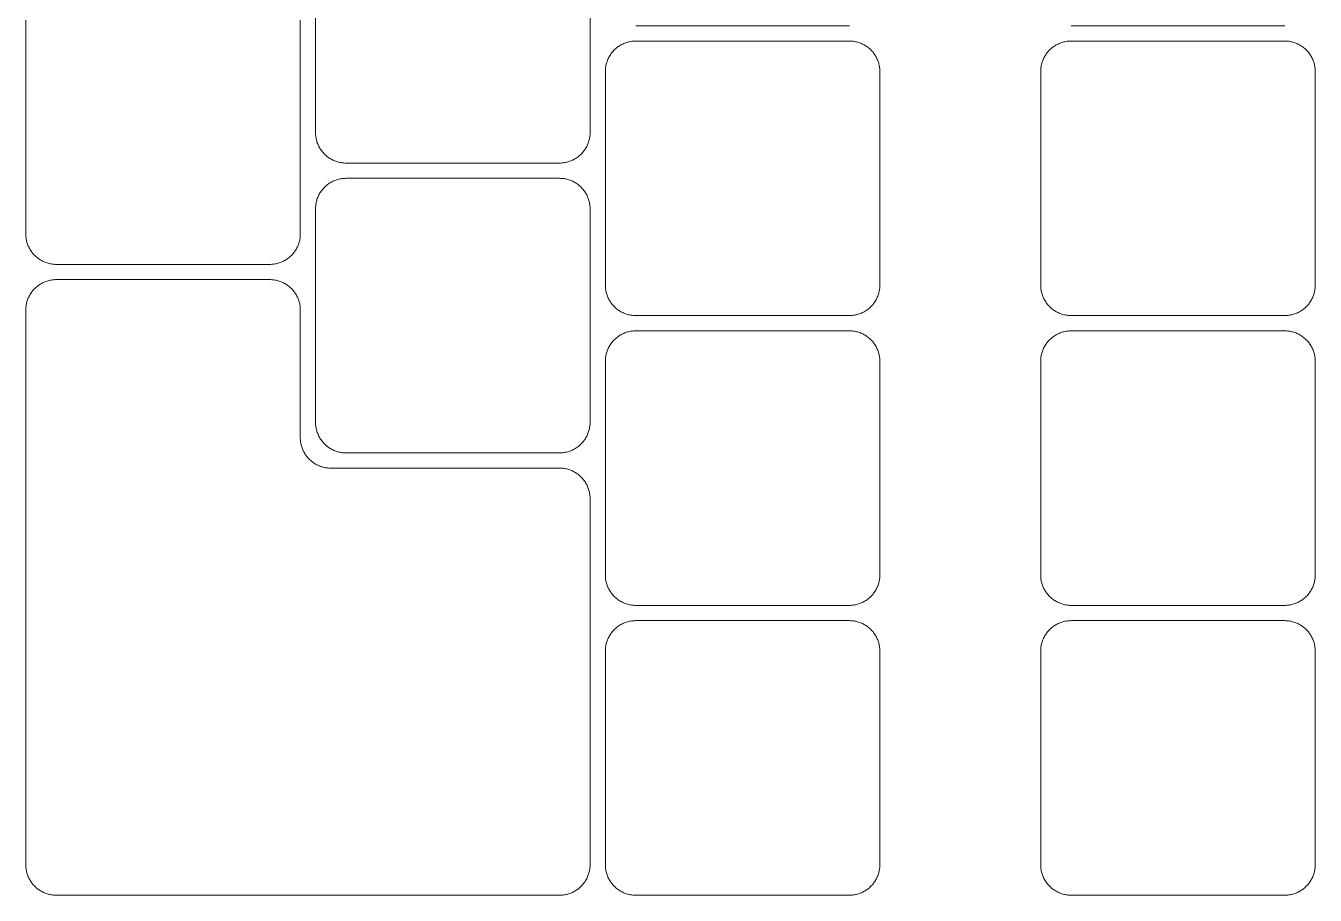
# Model space of a CAD drawing. Header units: metres. Extents: x 0 to 2861, y -1 to 1496.
# Drawn here: x 24.3344 to 24.419, y 5.8375 to 5.8945 of the extents above; entities that cross this region are included whole.
import ezdxf

# ---------------------------------------------------------------- set-up
doc = ezdxf.new("R2010")
doc.units = ezdxf.units.M
doc.layers.add('FURNITURE', color=251, linetype='Continuous')

msp = doc.modelspace()

# ---------------------------------------------------------------- linework, layer by layer
at = {"layer": 'FURNITURE', "lineweight": 13}
for points in [[(24.353425, 5.88746), (24.353425, 5.90146)], [(24.371425, 5.90146), (24.371425, 5.88746)], [(24.334425, 5.880819), (24.334425, 5.894819)], [(24.352425, 5.894819), (24.352425, 5.880819)], [(24.388425, 5.89446), (24.374425, 5.89446)], [(24.41697, 5.89446), (24.40297, 5.89446)], [(24.374425, 5.89346), (24.374357, 5.893459), (24.374289, 5.893456), (24.374221, 5.89345), (24.374153, 5.893442), (24.374085, 5.893431), (24.374018, 5.893418), (24.373952, 5.893403), (24.373885, 5.893386), (24.37382, 5.893367), (24.373755, 5.893345), (24.373691, 5.893321), (24.373628, 5.893295), (24.373566, 5.893266), (24.373505, 5.893236), (24.373445, 5.893204), (24.373386, 5.893169), (24.373328, 5.893133), (24.373272, 5.893094), (24.373217, 5.893054), (24.373163, 5.893012), (24.373111, 5.892968), (24.37306, 5.892922), (24.373011, 5.892874), (24.372963, 5.892825), (24.372918, 5.892775), (24.372874, 5.892722), (24.372831, 5.892669), (24.372791, 5.892614), (24.372753, 5.892557), (24.372716, 5.892499), (24.372682, 5.89244), (24.372649, 5.89238), (24.372619, 5.892319), (24.372591, 5.892257), (24.372565, 5.892194), (24.372541, 5.89213), (24.372519, 5.892065), (24.372499, 5.892), (24.372482, 5.891934), (24.372467, 5.891867), (24.372454, 5.8918), (24.372444, 5.891733), (24.372436, 5.891665), (24.37243, 5.891597), (24.372426, 5.891529), (24.372425, 5.89146)], [(24.374425, 5.89346), (24.388425, 5.89346)], [(24.390425, 5.89146), (24.390424, 5.891529), (24.39042, 5.891597), (24.390415, 5.891665), (24.390406, 5.891733), (24.390396, 5.8918), (24.390383, 5.891867), (24.390368, 5.891934), (24.390351, 5.892), (24.390331, 5.892065), (24.39031, 5.89213), (24.390286, 5.892194), (24.390259, 5.892257), (24.390231, 5.892319), (24.390201, 5.89238), (24.390168, 5.89244), (24.390134, 5.892499), (24.390097, 5.892557), (24.390059, 5.892614), (24.390019, 5.892669), (24.389976, 5.892722), (24.389932, 5.892775), (24.389887, 5.892825), (24.389839, 5.892874), (24.38979, 5.892922), (24.389739, 5.892968), (24.389687, 5.893012), (24.389634, 5.893054), (24.389578, 5.893094), (24.389522, 5.893133), (24.389464, 5.893169), (24.389405, 5.893204), (24.389345, 5.893236), (24.389284, 5.893266), (24.389222, 5.893295), (24.389159, 5.893321), (24.389095, 5.893345), (24.38903, 5.893367), (24.388965, 5.893386), (24.388899, 5.893403), (24.388832, 5.893418), (24.388765, 5.893431), (24.388697, 5.893442), (24.38863, 5.89345), (24.388562, 5.893456), (24.388493, 5.893459), (24.388425, 5.89346)], [(24.40297, 5.89346), (24.402902, 5.893459), (24.402834, 5.893456), (24.402766, 5.89345), (24.402698, 5.893442), (24.402631, 5.893431), (24.402563, 5.893418), (24.402497, 5.893403), (24.402431, 5.893386), (24.402365, 5.893367), (24.402301, 5.893345), (24.402237, 5.893321), (24.402174, 5.893295), (24.402111, 5.893266), (24.40205, 5.893236), (24.40199, 5.893204), (24.401931, 5.893169), (24.401874, 5.893133), (24.401817, 5.893094), (24.401762, 5.893054), (24.401708, 5.893012), (24.401656, 5.892968), (24.401605, 5.892922), (24.401556, 5.892874), (24.401509, 5.892825), (24.401463, 5.892775), (24.401419, 5.892722), (24.401377, 5.892669), (24.401336, 5.892614), (24.401298, 5.892557), (24.401262, 5.892499), (24.401227, 5.89244), (24.401195, 5.89238), (24.401164, 5.892319), (24.401136, 5.892257), (24.40111, 5.892194), (24.401086, 5.89213), (24.401064, 5.892065), (24.401045, 5.892), (24.401027, 5.891934), (24.401012, 5.891867), (24.400999, 5.8918), (24.400989, 5.891733), (24.400981, 5.891665), (24.400975, 5.891597), (24.400972, 5.891529), (24.40097, 5.89146)], [(24.40297, 5.89346), (24.41697, 5.89346)], [(24.41897, 5.89146), (24.418969, 5.891529), (24.418966, 5.891597), (24.41896, 5.891665), (24.418952, 5.891733), (24.418941, 5.8918), (24.418929, 5.891867), (24.418914, 5.891934), (24.418896, 5.892), (24.418877, 5.892065), (24.418855, 5.89213), (24.418831, 5.892194), (24.418805, 5.892257), (24.418777, 5.892319), (24.418746, 5.89238), (24.418714, 5.89244), (24.418679, 5.892499), (24.418643, 5.892557), (24.418604, 5.892614), (24.418564, 5.892669), (24.418522, 5.892722), (24.418478, 5.892775), (24.418432, 5.892825), (24.418385, 5.892874), (24.418336, 5.892922), (24.418285, 5.892968), (24.418233, 5.893012), (24.418179, 5.893054), (24.418124, 5.893094), (24.418067, 5.893133), (24.41801, 5.893169), (24.417951, 5.893204), (24.417891, 5.893236), (24.417829, 5.893266), (24.417767, 5.893295), (24.417704, 5.893321), (24.41764, 5.893345), (24.417575, 5.893367), (24.41751, 5.893386), (24.417444, 5.893403), (24.417377, 5.893418), (24.41731, 5.893431), (24.417243, 5.893442), (24.417175, 5.89345), (24.417107, 5.893456), (24.417039, 5.893459), (24.41697, 5.89346)], [(24.372425, 5.87746), (24.372425, 5.89146)], [(24.390425, 5.89146), (24.390425, 5.87746)], [(24.40097, 5.87746), (24.40097, 5.89146)], [(24.41897, 5.89146), (24.41897, 5.87746)], [(24.353425, 5.88746), (24.353426, 5.887392), (24.35343, 5.887324), (24.353436, 5.887256), (24.353444, 5.887188), (24.353454, 5.88712), (24.353467, 5.887053), (24.353482, 5.886987), (24.353499, 5.886921), (24.353519, 5.886855), (24.353541, 5.88679), (24.353565, 5.886727), (24.353591, 5.886663), (24.353619, 5.886601), (24.353649, 5.88654), (24.353682, 5.88648), (24.353716, 5.886421), (24.353753, 5.886363), (24.353791, 5.886307), (24.353831, 5.886252), (24.353874, 5.886198), (24.353918, 5.886146), (24.353963, 5.886095), (24.354011, 5.886046), (24.35406, 5.885999), (24.354111, 5.885953), (24.354163, 5.885909), (24.354217, 5.885867), (24.354272, 5.885826), (24.354328, 5.885788), (24.354386, 5.885751), (24.354445, 5.885717), (24.354505, 5.885684), (24.354566, 5.885654), (24.354628, 5.885626), (24.354691, 5.8856), (24.354755, 5.885576), (24.35482, 5.885554), (24.354885, 5.885534), (24.354952, 5.885517), (24.355018, 5.885502), (24.355085, 5.885489), (24.355153, 5.885479), (24.355221, 5.885471), (24.355289, 5.885465), (24.355357, 5.885461), (24.355425, 5.88546)], [(24.369425, 5.88546), (24.369493, 5.885461), (24.369562, 5.885465), (24.36963, 5.885471), (24.369697, 5.885479), (24.369765, 5.885489), (24.369832, 5.885502), (24.369899, 5.885517), (24.369965, 5.885534), (24.37003, 5.885554), (24.370095, 5.885576), (24.370159, 5.8856), (24.370222, 5.885626), (24.370284, 5.885654), (24.370345, 5.885684), (24.370405, 5.885717), (24.370464, 5.885751), (24.370522, 5.885788), (24.370578, 5.885826), (24.370634, 5.885867), (24.370687, 5.885909), (24.370739, 5.885953), (24.37079, 5.885999), (24.370839, 5.886046), (24.370887, 5.886095), (24.370932, 5.886146), (24.370976, 5.886198), (24.371019, 5.886252), (24.371059, 5.886307), (24.371097, 5.886363), (24.371134, 5.886421), (24.371168, 5.88648), (24.371201, 5.88654), (24.371231, 5.886601), (24.371259, 5.886663), (24.371286, 5.886727), (24.37131, 5.88679), (24.371331, 5.886855), (24.371351, 5.886921), (24.371368, 5.886987), (24.371383, 5.887053), (24.371396, 5.88712), (24.371406, 5.887188), (24.371415, 5.887256), (24.37142, 5.887324), (24.371424, 5.887392), (24.371425, 5.88746)], [(24.369425, 5.88546), (24.355425, 5.88546)], [(24.355425, 5.88446), (24.355357, 5.884459), (24.355289, 5.884456), (24.355221, 5.88445), (24.355153, 5.884442), (24.355085, 5.884431), (24.355018, 5.884418), (24.354952, 5.884403), (24.354885, 5.884386), (24.35482, 5.884367), (24.354755, 5.884345), (24.354691, 5.884321), (24.354628, 5.884295), (24.354566, 5.884266), (24.354505, 5.884236), (24.354445, 5.884204), (24.354386, 5.884169), (24.354328, 5.884133), (24.354272, 5.884094), (24.354217, 5.884054), (24.354163, 5.884012), (24.354111, 5.883968), (24.35406, 5.883922), (24.354011, 5.883874), (24.353963, 5.883825), (24.353918, 5.883775), (24.353874, 5.883722), (24.353831, 5.883669), (24.353791, 5.883614), (24.353753, 5.883557), (24.353716, 5.883499), (24.353682, 5.88344), (24.353649, 5.88338), (24.353619, 5.883319), (24.353591, 5.883257), (24.353565, 5.883194), (24.353541, 5.88313), (24.353519, 5.883065), (24.353499, 5.883), (24.353482, 5.882934), (24.353467, 5.882867), (24.353454, 5.8828), (24.353444, 5.882733), (24.353436, 5.882665), (24.35343, 5.882597), (24.353426, 5.882529), (24.353425, 5.88246)], [(24.355425, 5.88446), (24.369425, 5.88446)], [(24.371425, 5.88246), (24.371424, 5.882529), (24.37142, 5.882597), (24.371415, 5.882665), (24.371406, 5.882733), (24.371396, 5.8828), (24.371383, 5.882867), (24.371368, 5.882934), (24.371351, 5.883), (24.371331, 5.883065), (24.37131, 5.88313), (24.371286, 5.883194), (24.371259, 5.883257), (24.371231, 5.883319), (24.371201, 5.88338), (24.371168, 5.88344), (24.371134, 5.883499), (24.371097, 5.883557), (24.371059, 5.883614), (24.371019, 5.883669), (24.370976, 5.883722), (24.370932, 5.883775), (24.370887, 5.883825), (24.370839, 5.883874), (24.37079, 5.883922), (24.370739, 5.883968), (24.370687, 5.884012), (24.370634, 5.884054), (24.370578, 5.884094), (24.370522, 5.884133), (24.370464, 5.884169), (24.370405, 5.884204), (24.370345, 5.884236), (24.370284, 5.884266), (24.370222, 5.884295), (24.370159, 5.884321), (24.370095, 5.884345), (24.37003, 5.884367), (24.369965, 5.884386), (24.369899, 5.884403), (24.369832, 5.884418), (24.369765, 5.884431), (24.369697, 5.884442), (24.36963, 5.88445), (24.369562, 5.884456), (24.369493, 5.884459), (24.369425, 5.88446)], [(24.353425, 5.86846), (24.353425, 5.88246)], [(24.371425, 5.88246), (24.371425, 5.86846)], [(24.334425, 5.880819), (24.334426, 5.88075), (24.33443, 5.880682), (24.334436, 5.880614), (24.334444, 5.880546), (24.334454, 5.880479), (24.334467, 5.880412), (24.334482, 5.880345), (24.334499, 5.880279), (24.334519, 5.880214), (24.334541, 5.880149), (24.334565, 5.880085), (24.334591, 5.880022), (24.334619, 5.87996), (24.334649, 5.879899), (24.334682, 5.879838), (24.334716, 5.879779), (24.334753, 5.879722), (24.334791, 5.879665), (24.334831, 5.87961), (24.334874, 5.879556), (24.334918, 5.879504), (24.334963, 5.879454), (24.335011, 5.879404), (24.33506, 5.879357), (24.335111, 5.879311), (24.335163, 5.879267), (24.335217, 5.879225), (24.335272, 5.879185), (24.335328, 5.879146), (24.335386, 5.87911), (24.335445, 5.879075), (24.335505, 5.879043), (24.335566, 5.879012), (24.335628, 5.878984), (24.335691, 5.878958), (24.335755, 5.878934), (24.33582, 5.878912), (24.335885, 5.878893), (24.335952, 5.878876), (24.336018, 5.87886), (24.336085, 5.878848), (24.336153, 5.878837), (24.336221, 5.878829), (24.336289, 5.878823), (24.336357, 5.87882), (24.336425, 5.878819)], [(24.350425, 5.878819), (24.350493, 5.87882), (24.350562, 5.878823), (24.35063, 5.878829), (24.350697, 5.878837), (24.350765, 5.878848), (24.350832, 5.87886), (24.350899, 5.878876), (24.350965, 5.878893), (24.35103, 5.878912), (24.351095, 5.878934), (24.351159, 5.878958), (24.351222, 5.878984), (24.351284, 5.879012), (24.351345, 5.879043), (24.351405, 5.879075), (24.351464, 5.87911), (24.351522, 5.879146), (24.351578, 5.879185), (24.351634, 5.879225), (24.351687, 5.879267), (24.351739, 5.879311), (24.35179, 5.879357), (24.351839, 5.879404), (24.351887, 5.879454), (24.351932, 5.879504), (24.351976, 5.879556), (24.352019, 5.87961), (24.352059, 5.879665), (24.352097, 5.879722), (24.352134, 5.879779), (24.352168, 5.879838), (24.352201, 5.879899), (24.352231, 5.87996), (24.352259, 5.880022), (24.352286, 5.880085), (24.35231, 5.880149), (24.352331, 5.880214), (24.352351, 5.880279), (24.352368, 5.880345), (24.352383, 5.880412), (24.352396, 5.880479), (24.352406, 5.880546), (24.352415, 5.880614), (24.35242, 5.880682), (24.352424, 5.88075), (24.352425, 5.880819)], [(24.350425, 5.878819), (24.336425, 5.878819)], [(24.336425, 5.877819), (24.336357, 5.877817), (24.336289, 5.877814), (24.336221, 5.877808), (24.336153, 5.8778), (24.336085, 5.87779), (24.336018, 5.877777), (24.335952, 5.877762), (24.335885, 5.877744), (24.33582, 5.877725), (24.335755, 5.877703), (24.335691, 5.877679), (24.335628, 5.877653), (24.335566, 5.877625), (24.335505, 5.877594), (24.335445, 5.877562), (24.335386, 5.877527), (24.335328, 5.877491), (24.335272, 5.877453), (24.335217, 5.877412), (24.335163, 5.87737), (24.335111, 5.877326), (24.33506, 5.87728), (24.335011, 5.877233), (24.334963, 5.877184), (24.334918, 5.877133), (24.334874, 5.877081), (24.334831, 5.877027), (24.334791, 5.876972), (24.334753, 5.876916), (24.334716, 5.876858), (24.334682, 5.876799), (24.334649, 5.876739), (24.334619, 5.876678), (24.334591, 5.876615), (24.334565, 5.876552), (24.334541, 5.876488), (24.334519, 5.876424), (24.334499, 5.876358), (24.334482, 5.876292), (24.334467, 5.876226), (24.334454, 5.876158), (24.334444, 5.876091), (24.334436, 5.876023), (24.33443, 5.875955), (24.334426, 5.875887), (24.334425, 5.875819)], [(24.336425, 5.877819), (24.350425, 5.877819)], [(24.352425, 5.875819), (24.352424, 5.875887), (24.35242, 5.875955), (24.352415, 5.876023), (24.352406, 5.876091), (24.352396, 5.876158), (24.352383, 5.876226), (24.352368, 5.876292), (24.352351, 5.876358), (24.352331, 5.876424), (24.35231, 5.876488), (24.352286, 5.876552), (24.352259, 5.876615), (24.352231, 5.876678), (24.352201, 5.876739), (24.352168, 5.876799), (24.352134, 5.876858), (24.352097, 5.876916), (24.352059, 5.876972), (24.352019, 5.877027), (24.351976, 5.877081), (24.351932, 5.877133), (24.351887, 5.877184), (24.351839, 5.877233), (24.35179, 5.87728), (24.351739, 5.877326), (24.351687, 5.87737), (24.351634, 5.877412), (24.351578, 5.877453), (24.351522, 5.877491), (24.351464, 5.877527), (24.351405, 5.877562), (24.351345, 5.877594), (24.351284, 5.877625), (24.351222, 5.877653), (24.351159, 5.877679), (24.351095, 5.877703), (24.35103, 5.877725), (24.350965, 5.877744), (24.350899, 5.877762), (24.350832, 5.877777), (24.350765, 5.87779), (24.350697, 5.8778), (24.35063, 5.877808), (24.350562, 5.877814), (24.350493, 5.877817), (24.350425, 5.877819)], [(24.372425, 5.87746), (24.372426, 5.877392), (24.37243, 5.877324), (24.372436, 5.877256), (24.372444, 5.877188), (24.372454, 5.87712), (24.372467, 5.877053), (24.372482, 5.876987), (24.372499, 5.876921), (24.372519, 5.876855), (24.372541, 5.87679), (24.372565, 5.876727), (24.372591, 5.876663), (24.372619, 5.876601), (24.372649, 5.87654), (24.372682, 5.87648), (24.372716, 5.876421), (24.372753, 5.876363), (24.372791, 5.876307), (24.372831, 5.876252), (24.372874, 5.876198), (24.372918, 5.876146), (24.372963, 5.876095), (24.373011, 5.876046), (24.37306, 5.875999), (24.373111, 5.875953), (24.373163, 5.875909), (24.373217, 5.875867), (24.373272, 5.875826), (24.373328, 5.875788), (24.373386, 5.875751), (24.373445, 5.875717), (24.373505, 5.875684), (24.373566, 5.875654), (24.373628, 5.875626), (24.373691, 5.8756), (24.373755, 5.875576), (24.37382, 5.875554), (24.373885, 5.875534), (24.373952, 5.875517), (24.374018, 5.875502), (24.374085, 5.875489), (24.374153, 5.875479), (24.374221, 5.875471), (24.374289, 5.875465), (24.374357, 5.875461), (24.374425, 5.87546)], [(24.388425, 5.87546), (24.388493, 5.875461), (24.388562, 5.875465), (24.38863, 5.875471), (24.388697, 5.875479), (24.388765, 5.875489), (24.388832, 5.875502), (24.388899, 5.875517), (24.388965, 5.875534), (24.38903, 5.875554), (24.389095, 5.875576), (24.389159, 5.8756), (24.389222, 5.875626), (24.389284, 5.875654), (24.389345, 5.875684), (24.389405, 5.875717), (24.389464, 5.875751), (24.389522, 5.875788), (24.389578, 5.875826), (24.389634, 5.875867), (24.389687, 5.875909), (24.389739, 5.875953), (24.38979, 5.875999), (24.389839, 5.876046), (24.389887, 5.876095), (24.389932, 5.876146), (24.389976, 5.876198), (24.390019, 5.876252), (24.390059, 5.876307), (24.390097, 5.876363), (24.390134, 5.876421), (24.390168, 5.87648), (24.390201, 5.87654), (24.390231, 5.876601), (24.390259, 5.876663), (24.390286, 5.876727), (24.39031, 5.87679), (24.390331, 5.876855), (24.390351, 5.876921), (24.390368, 5.876987), (24.390383, 5.877053), (24.390396, 5.87712), (24.390406, 5.877188), (24.390415, 5.877256), (24.39042, 5.877324), (24.390424, 5.877392), (24.390425, 5.87746)], [(24.40097, 5.87746), (24.400972, 5.877392), (24.400975, 5.877324), (24.400981, 5.877256), (24.400989, 5.877188), (24.400999, 5.87712), (24.401012, 5.877053), (24.401027, 5.876987), (24.401045, 5.876921), (24.401064, 5.876855), (24.401086, 5.87679), (24.40111, 5.876727), (24.401136, 5.876663), (24.401164, 5.876601), (24.401195, 5.87654), (24.401227, 5.87648), (24.401262, 5.876421), (24.401298, 5.876363), (24.401336, 5.876307), (24.401377, 5.876252), (24.401419, 5.876198), (24.401463, 5.876146), (24.401509, 5.876095), (24.401556, 5.876046), (24.401605, 5.875999), (24.401656, 5.875953), (24.401708, 5.875909), (24.401762, 5.875867), (24.401817, 5.875826), (24.401874, 5.875788), (24.401931, 5.875751), (24.40199, 5.875717), (24.40205, 5.875684), (24.402111, 5.875654), (24.402174, 5.875626), (24.402237, 5.8756), (24.402301, 5.875576), (24.402365, 5.875554), (24.402431, 5.875534), (24.402497, 5.875517), (24.402563, 5.875502), (24.402631, 5.875489), (24.402698, 5.875479), (24.402766, 5.875471), (24.402834, 5.875465), (24.402902, 5.875461), (24.40297, 5.87546)], [(24.41697, 5.87546), (24.417039, 5.875461), (24.417107, 5.875465), (24.417175, 5.875471), (24.417243, 5.875479), (24.41731, 5.875489), (24.417377, 5.875502), (24.417444, 5.875517), (24.41751, 5.875534), (24.417575, 5.875554), (24.41764, 5.875576), (24.417704, 5.8756), (24.417767, 5.875626), (24.417829, 5.875654), (24.417891, 5.875684), (24.417951, 5.875717), (24.41801, 5.875751), (24.418067, 5.875788), (24.418124, 5.875826), (24.418179, 5.875867), (24.418233, 5.875909), (24.418285, 5.875953), (24.418336, 5.875999), (24.418385, 5.876046), (24.418432, 5.876095), (24.418478, 5.876146), (24.418522, 5.876198), (24.418564, 5.876252), (24.418604, 5.876307), (24.418643, 5.876363), (24.418679, 5.876421), (24.418714, 5.87648), (24.418746, 5.87654), (24.418777, 5.876601), (24.418805, 5.876663), (24.418831, 5.876727), (24.418855, 5.87679), (24.418877, 5.876855), (24.418896, 5.876921), (24.418914, 5.876987), (24.418929, 5.877053), (24.418941, 5.87712), (24.418952, 5.877188), (24.41896, 5.877256), (24.418966, 5.877324), (24.418969, 5.877392), (24.41897, 5.87746)], [(24.334425, 5.83946), (24.334425, 5.875819)], [(24.352425, 5.875819), (24.352425, 5.86746)], [(24.388425, 5.87546), (24.374425, 5.87546)], [(24.41697, 5.87546), (24.40297, 5.87546)], [(24.374425, 5.87446), (24.374357, 5.874459), (24.374289, 5.874456), (24.374221, 5.87445), (24.374153, 5.874442), (24.374085, 5.874431), (24.374018, 5.874418), (24.373952, 5.874403), (24.373885, 5.874386), (24.37382, 5.874367), (24.373755, 5.874345), (24.373691, 5.874321), (24.373628, 5.874295), (24.373566, 5.874266), (24.373505, 5.874236), (24.373445, 5.874204), (24.373386, 5.874169), (24.373328, 5.874133), (24.373272, 5.874094), (24.373217, 5.874054), (24.373163, 5.874012), (24.373111, 5.873968), (24.37306, 5.873922), (24.373011, 5.873874), (24.372963, 5.873825), (24.372918, 5.873775), (24.372874, 5.873722), (24.372831, 5.873669), (24.372791, 5.873614), (24.372753, 5.873557), (24.372716, 5.873499), (24.372682, 5.87344), (24.372649, 5.87338), (24.372619, 5.873319), (24.372591, 5.873257), (24.372565, 5.873194), (24.372541, 5.87313), (24.372519, 5.873065), (24.372499, 5.873), (24.372482, 5.872934), (24.372467, 5.872867), (24.372454, 5.8728), (24.372444, 5.872733), (24.372436, 5.872665), (24.37243, 5.872597), (24.372426, 5.872529), (24.372425, 5.87246)], [(24.374425, 5.87446), (24.388425, 5.87446)], [(24.390425, 5.87246), (24.390424, 5.872529), (24.39042, 5.872597), (24.390415, 5.872665), (24.390406, 5.872733), (24.390396, 5.8728), (24.390383, 5.872867), (24.390368, 5.872934), (24.390351, 5.873), (24.390331, 5.873065), (24.39031, 5.87313), (24.390286, 5.873194), (24.390259, 5.873257), (24.390231, 5.873319), (24.390201, 5.87338), (24.390168, 5.87344), (24.390134, 5.873499), (24.390097, 5.873557), (24.390059, 5.873614), (24.390019, 5.873669), (24.389976, 5.873722), (24.389932, 5.873775), (24.389887, 5.873825), (24.389839, 5.873874), (24.38979, 5.873922), (24.389739, 5.873968), (24.389687, 5.874012), (24.389634, 5.874054), (24.389578, 5.874094), (24.389522, 5.874133), (24.389464, 5.874169), (24.389405, 5.874204), (24.389345, 5.874236), (24.389284, 5.874266), (24.389222, 5.874295), (24.389159, 5.874321), (24.389095, 5.874345), (24.38903, 5.874367), (24.388965, 5.874386), (24.388899, 5.874403), (24.388832, 5.874418), (24.388765, 5.874431), (24.388697, 5.874442), (24.38863, 5.87445), (24.388562, 5.874456), (24.388493, 5.874459), (24.388425, 5.87446)], [(24.40297, 5.87446), (24.402902, 5.874459), (24.402834, 5.874456), (24.402766, 5.87445), (24.402698, 5.874442), (24.402631, 5.874431), (24.402563, 5.874418), (24.402497, 5.874403), (24.402431, 5.874386), (24.402365, 5.874367), (24.402301, 5.874345), (24.402237, 5.874321), (24.402174, 5.874295), (24.402111, 5.874266), (24.40205, 5.874236), (24.40199, 5.874204), (24.401931, 5.874169), (24.401874, 5.874133), (24.401817, 5.874094), (24.401762, 5.874054), (24.401708, 5.874012), (24.401656, 5.873968), (24.401605, 5.873922), (24.401556, 5.873874), (24.401509, 5.873825), (24.401463, 5.873775), (24.401419, 5.873722), (24.401377, 5.873669), (24.401336, 5.873614), (24.401298, 5.873557), (24.401262, 5.873499), (24.401227, 5.87344), (24.401195, 5.87338), (24.401164, 5.873319), (24.401136, 5.873257), (24.40111, 5.873194), (24.401086, 5.87313), (24.401064, 5.873065), (24.401045, 5.873), (24.401027, 5.872934), (24.401012, 5.872867), (24.400999, 5.8728), (24.400989, 5.872733), (24.400981, 5.872665), (24.400975, 5.872597), (24.400972, 5.872529), (24.40097, 5.87246)], [(24.40297, 5.87446), (24.41697, 5.87446)], [(24.41897, 5.87246), (24.418969, 5.872529), (24.418966, 5.872597), (24.41896, 5.872665), (24.418952, 5.872733), (24.418941, 5.8728), (24.418929, 5.872867), (24.418914, 5.872934), (24.418896, 5.873), (24.418877, 5.873065), (24.418855, 5.87313), (24.418831, 5.873194), (24.418805, 5.873257), (24.418777, 5.873319), (24.418746, 5.87338), (24.418714, 5.87344), (24.418679, 5.873499), (24.418643, 5.873557), (24.418604, 5.873614), (24.418564, 5.873669), (24.418522, 5.873722), (24.418478, 5.873775), (24.418432, 5.873825), (24.418385, 5.873874), (24.418336, 5.873922), (24.418285, 5.873968), (24.418233, 5.874012), (24.418179, 5.874054), (24.418124, 5.874094), (24.418067, 5.874133), (24.41801, 5.874169), (24.417951, 5.874204), (24.417891, 5.874236), (24.417829, 5.874266), (24.417767, 5.874295), (24.417704, 5.874321), (24.41764, 5.874345), (24.417575, 5.874367), (24.41751, 5.874386), (24.417444, 5.874403), (24.417377, 5.874418), (24.41731, 5.874431), (24.417243, 5.874442), (24.417175, 5.87445), (24.417107, 5.874456), (24.417039, 5.874459), (24.41697, 5.87446)], [(24.372425, 5.85846), (24.372425, 5.87246)], [(24.390425, 5.87246), (24.390425, 5.85846)], [(24.40097, 5.85846), (24.40097, 5.87246)], [(24.41897, 5.87246), (24.41897, 5.85846)], [(24.353425, 5.86846), (24.353426, 5.868392), (24.35343, 5.868324), (24.353436, 5.868256), (24.353444, 5.868188), (24.353454, 5.86812), (24.353467, 5.868053), (24.353482, 5.867987), (24.353499, 5.867921), (24.353519, 5.867855), (24.353541, 5.86779), (24.353565, 5.867727), (24.353591, 5.867663), (24.353619, 5.867601), (24.353649, 5.86754), (24.353682, 5.86748), (24.353716, 5.867421), (24.353753, 5.867363), (24.353791, 5.867307), (24.353831, 5.867252), (24.353874, 5.867198), (24.353918, 5.867146), (24.353963, 5.867095), (24.354011, 5.867046), (24.35406, 5.866999), (24.354111, 5.866953), (24.354163, 5.866909), (24.354217, 5.866867), (24.354272, 5.866826), (24.354328, 5.866788), (24.354386, 5.866751), (24.354445, 5.866717), (24.354505, 5.866684), (24.354566, 5.866654), (24.354628, 5.866626), (24.354691, 5.8666), (24.354755, 5.866576), (24.35482, 5.866554), (24.354885, 5.866534), (24.354952, 5.866517), (24.355018, 5.866502), (24.355085, 5.866489), (24.355153, 5.866479), (24.355221, 5.866471), (24.355289, 5.866465), (24.355357, 5.866461), (24.355425, 5.86646)], [(24.369425, 5.86646), (24.369493, 5.866461), (24.369562, 5.866465), (24.36963, 5.866471), (24.369697, 5.866479), (24.369765, 5.866489), (24.369832, 5.866502), (24.369899, 5.866517), (24.369965, 5.866534), (24.37003, 5.866554), (24.370095, 5.866576), (24.370159, 5.8666), (24.370222, 5.866626), (24.370284, 5.866654), (24.370345, 5.866684), (24.370405, 5.866717), (24.370464, 5.866751), (24.370522, 5.866788), (24.370578, 5.866826), (24.370634, 5.866867), (24.370687, 5.866909), (24.370739, 5.866953), (24.37079, 5.866999), (24.370839, 5.867046), (24.370887, 5.867095), (24.370932, 5.867146), (24.370976, 5.867198), (24.371019, 5.867252), (24.371059, 5.867307), (24.371097, 5.867363), (24.371134, 5.867421), (24.371168, 5.86748), (24.371201, 5.86754), (24.371231, 5.867601), (24.371259, 5.867663), (24.371286, 5.867727), (24.37131, 5.86779), (24.371331, 5.867855), (24.371351, 5.867921), (24.371368, 5.867987), (24.371383, 5.868053), (24.371396, 5.86812), (24.371406, 5.868188), (24.371415, 5.868256), (24.37142, 5.868324), (24.371424, 5.868392), (24.371425, 5.86846)], [(24.352425, 5.86746), (24.352426, 5.867392), (24.35243, 5.867324), (24.352436, 5.867256), (24.352444, 5.867188), (24.352454, 5.86712), (24.352467, 5.867053), (24.352482, 5.866987), (24.352499, 5.866921), (24.352519, 5.866855), (24.352541, 5.86679), (24.352565, 5.866727), (24.352591, 5.866663), (24.352619, 5.866601), (24.352649, 5.86654), (24.352682, 5.86648), (24.352716, 5.866421), (24.352753, 5.866363), (24.352791, 5.866307), (24.352831, 5.866252), (24.352874, 5.866198), (24.352918, 5.866146), (24.352963, 5.866095), (24.353011, 5.866046), (24.35306, 5.865999), (24.353111, 5.865953), (24.353163, 5.865909), (24.353217, 5.865867), (24.353272, 5.865826), (24.353328, 5.865788), (24.353386, 5.865751), (24.353445, 5.865717), (24.353505, 5.865684), (24.353566, 5.865654), (24.353628, 5.865626), (24.353691, 5.8656), (24.353755, 5.865576), (24.35382, 5.865554), (24.353885, 5.865534), (24.353952, 5.865517), (24.354018, 5.865502), (24.354085, 5.865489), (24.354153, 5.865479), (24.354221, 5.865471), (24.354289, 5.865465), (24.354357, 5.865461), (24.354425, 5.86546)], [(24.369425, 5.86646), (24.355425, 5.86646)], [(24.354425, 5.86546), (24.369425, 5.86546)], [(24.371425, 5.86346), (24.371424, 5.863529), (24.37142, 5.863597), (24.371415, 5.863665), (24.371406, 5.863733), (24.371396, 5.8638), (24.371383, 5.863867), (24.371368, 5.863934), (24.371351, 5.864), (24.371331, 5.864065), (24.37131, 5.86413), (24.371286, 5.864194), (24.371259, 5.864257), (24.371231, 5.864319), (24.371201, 5.86438), (24.371168, 5.86444), (24.371134, 5.864499), (24.371097, 5.864557), (24.371059, 5.864614), (24.371019, 5.864669), (24.370976, 5.864722), (24.370932, 5.864775), (24.370887, 5.864825), (24.370839, 5.864874), (24.37079, 5.864922), (24.370739, 5.864968), (24.370687, 5.865012), (24.370634, 5.865054), (24.370578, 5.865094), (24.370522, 5.865133), (24.370464, 5.865169), (24.370405, 5.865204), (24.370345, 5.865236), (24.370284, 5.865266), (24.370222, 5.865295), (24.370159, 5.865321), (24.370095, 5.865345), (24.37003, 5.865367), (24.369965, 5.865386), (24.369899, 5.865403), (24.369832, 5.865418), (24.369765, 5.865431), (24.369697, 5.865442), (24.36963, 5.86545), (24.369562, 5.865456), (24.369493, 5.865459), (24.369425, 5.86546)], [(24.371425, 5.86346), (24.371425, 5.83946)], [(24.372425, 5.85846), (24.372426, 5.858392), (24.37243, 5.858324), (24.372436, 5.858256), (24.372444, 5.858188), (24.372454, 5.85812), (24.372467, 5.858053), (24.372482, 5.857987), (24.372499, 5.857921), (24.372519, 5.857855), (24.372541, 5.85779), (24.372565, 5.857727), (24.372591, 5.857663), (24.372619, 5.857601), (24.372649, 5.85754), (24.372682, 5.85748), (24.372716, 5.857421), (24.372753, 5.857363), (24.372791, 5.857307), (24.372831, 5.857252), (24.372874, 5.857198), (24.372918, 5.857146), (24.372963, 5.857095), (24.373011, 5.857046), (24.37306, 5.856999), (24.373111, 5.856953), (24.373163, 5.856909), (24.373217, 5.856867), (24.373272, 5.856826), (24.373328, 5.856788), (24.373386, 5.856751), (24.373445, 5.856717), (24.373505, 5.856684), (24.373566, 5.856654), (24.373628, 5.856626), (24.373691, 5.8566), (24.373755, 5.856576), (24.37382, 5.856554), (24.373885, 5.856534), (24.373952, 5.856517), (24.374018, 5.856502), (24.374085, 5.856489), (24.374153, 5.856479), (24.374221, 5.856471), (24.374289, 5.856465), (24.374357, 5.856461), (24.374425, 5.85646)], [(24.388425, 5.85646), (24.388493, 5.856461), (24.388562, 5.856465), (24.38863, 5.856471), (24.388697, 5.856479), (24.388765, 5.856489), (24.388832, 5.856502), (24.388899, 5.856517), (24.388965, 5.856534), (24.38903, 5.856554), (24.389095, 5.856576), (24.389159, 5.8566), (24.389222, 5.856626), (24.389284, 5.856654), (24.389345, 5.856684), (24.389405, 5.856717), (24.389464, 5.856751), (24.389522, 5.856788), (24.389578, 5.856826), (24.389634, 5.856867), (24.389687, 5.856909), (24.389739, 5.856953), (24.38979, 5.856999), (24.389839, 5.857046), (24.389887, 5.857095), (24.389932, 5.857146), (24.389976, 5.857198), (24.390019, 5.857252), (24.390059, 5.857307), (24.390097, 5.857363), (24.390134, 5.857421), (24.390168, 5.85748), (24.390201, 5.85754), (24.390231, 5.857601), (24.390259, 5.857663), (24.390286, 5.857727), (24.39031, 5.85779), (24.390331, 5.857855), (24.390351, 5.857921), (24.390368, 5.857987), (24.390383, 5.858053), (24.390396, 5.85812), (24.390406, 5.858188), (24.390415, 5.858256), (24.39042, 5.858324), (24.390424, 5.858392), (24.390425, 5.85846)], [(24.40097, 5.85846), (24.400972, 5.858392), (24.400975, 5.858324), (24.400981, 5.858256), (24.400989, 5.858188), (24.400999, 5.85812), (24.401012, 5.858053), (24.401027, 5.857987), (24.401045, 5.857921), (24.401064, 5.857855), (24.401086, 5.85779), (24.40111, 5.857727), (24.401136, 5.857663), (24.401164, 5.857601), (24.401195, 5.85754), (24.401227, 5.85748), (24.401262, 5.857421), (24.401298, 5.857363), (24.401336, 5.857307), (24.401377, 5.857252), (24.401419, 5.857198), (24.401463, 5.857146), (24.401509, 5.857095), (24.401556, 5.857046), (24.401605, 5.856999), (24.401656, 5.856953), (24.401708, 5.856909), (24.401762, 5.856867), (24.401817, 5.856826), (24.401874, 5.856788), (24.401931, 5.856751), (24.40199, 5.856717), (24.40205, 5.856684), (24.402111, 5.856654), (24.402174, 5.856626), (24.402237, 5.8566), (24.402301, 5.856576), (24.402365, 5.856554), (24.402431, 5.856534), (24.402497, 5.856517), (24.402563, 5.856502), (24.402631, 5.856489), (24.402698, 5.856479), (24.402766, 5.856471), (24.402834, 5.856465), (24.402902, 5.856461), (24.40297, 5.85646)], [(24.41697, 5.85646), (24.417039, 5.856461), (24.417107, 5.856465), (24.417175, 5.856471), (24.417243, 5.856479), (24.41731, 5.856489), (24.417377, 5.856502), (24.417444, 5.856517), (24.41751, 5.856534), (24.417575, 5.856554), (24.41764, 5.856576), (24.417704, 5.8566), (24.417767, 5.856626), (24.417829, 5.856654), (24.417891, 5.856684), (24.417951, 5.856717), (24.41801, 5.856751), (24.418067, 5.856788), (24.418124, 5.856826), (24.418179, 5.856867), (24.418233, 5.856909), (24.418285, 5.856953), (24.418336, 5.856999), (24.418385, 5.857046), (24.418432, 5.857095), (24.418478, 5.857146), (24.418522, 5.857198), (24.418564, 5.857252), (24.418604, 5.857307), (24.418643, 5.857363), (24.418679, 5.857421), (24.418714, 5.85748), (24.418746, 5.85754), (24.418777, 5.857601), (24.418805, 5.857663), (24.418831, 5.857727), (24.418855, 5.85779), (24.418877, 5.857855), (24.418896, 5.857921), (24.418914, 5.857987), (24.418929, 5.858053), (24.418941, 5.85812), (24.418952, 5.858188), (24.41896, 5.858256), (24.418966, 5.858324), (24.418969, 5.858392), (24.41897, 5.85846)], [(24.388425, 5.85646), (24.374425, 5.85646)], [(24.41697, 5.85646), (24.40297, 5.85646)], [(24.374425, 5.85546), (24.374357, 5.855459), (24.374289, 5.855456), (24.374221, 5.85545), (24.374153, 5.855442), (24.374085, 5.855431), (24.374018, 5.855418), (24.373952, 5.855403), (24.373885, 5.855386), (24.37382, 5.855367), (24.373755, 5.855345), (24.373691, 5.855321), (24.373628, 5.855295), (24.373566, 5.855266), (24.373505, 5.855236), (24.373445, 5.855204), (24.373386, 5.855169), (24.373328, 5.855133), (24.373272, 5.855094), (24.373217, 5.855054), (24.373163, 5.855012), (24.373111, 5.854968), (24.37306, 5.854922), (24.373011, 5.854874), (24.372963, 5.854825), (24.372918, 5.854775), (24.372874, 5.854722), (24.372831, 5.854669), (24.372791, 5.854614), (24.372753, 5.854557), (24.372716, 5.854499), (24.372682, 5.85444), (24.372649, 5.85438), (24.372619, 5.854319), (24.372591, 5.854257), (24.372565, 5.854194), (24.372541, 5.85413), (24.372519, 5.854065), (24.372499, 5.854), (24.372482, 5.853934), (24.372467, 5.853867), (24.372454, 5.8538), (24.372444, 5.853733), (24.372436, 5.853665), (24.37243, 5.853597), (24.372426, 5.853529), (24.372425, 5.85346)], [(24.374425, 5.85546), (24.388425, 5.85546)], [(24.390425, 5.85346), (24.390424, 5.853529), (24.39042, 5.853597), (24.390415, 5.853665), (24.390406, 5.853733), (24.390396, 5.8538), (24.390383, 5.853867), (24.390368, 5.853934), (24.390351, 5.854), (24.390331, 5.854065), (24.39031, 5.85413), (24.390286, 5.854194), (24.390259, 5.854257), (24.390231, 5.854319), (24.390201, 5.85438), (24.390168, 5.85444), (24.390134, 5.854499), (24.390097, 5.854557), (24.390059, 5.854614), (24.390019, 5.854669), (24.389976, 5.854722), (24.389932, 5.854775), (24.389887, 5.854825), (24.389839, 5.854874), (24.38979, 5.854922), (24.389739, 5.854968), (24.389687, 5.855012), (24.389634, 5.855054), (24.389578, 5.855094), (24.389522, 5.855133), (24.389464, 5.855169), (24.389405, 5.855204), (24.389345, 5.855236), (24.389284, 5.855266), (24.389222, 5.855295), (24.389159, 5.855321), (24.389095, 5.855345), (24.38903, 5.855367), (24.388965, 5.855386), (24.388899, 5.855403), (24.388832, 5.855418), (24.388765, 5.855431), (24.388697, 5.855442), (24.38863, 5.85545), (24.388562, 5.855456), (24.388493, 5.855459), (24.388425, 5.85546)], [(24.40297, 5.85546), (24.402902, 5.855459), (24.402834, 5.855456), (24.402766, 5.85545), (24.402698, 5.855442), (24.402631, 5.855431), (24.402563, 5.855418), (24.402497, 5.855403), (24.402431, 5.855386), (24.402365, 5.855367), (24.402301, 5.855345), (24.402237, 5.855321), (24.402174, 5.855295), (24.402111, 5.855266), (24.40205, 5.855236), (24.40199, 5.855204), (24.401931, 5.855169), (24.401874, 5.855133), (24.401817, 5.855094), (24.401762, 5.855054), (24.401708, 5.855012), (24.401656, 5.854968), (24.401605, 5.854922), (24.401556, 5.854874), (24.401509, 5.854825), (24.401463, 5.854775), (24.401419, 5.854722), (24.401377, 5.854669), (24.401336, 5.854614), (24.401298, 5.854557), (24.401262, 5.854499), (24.401227, 5.85444), (24.401195, 5.85438), (24.401164, 5.854319), (24.401136, 5.854257), (24.40111, 5.854194), (24.401086, 5.85413), (24.401064, 5.854065), (24.401045, 5.854), (24.401027, 5.853934), (24.401012, 5.853867), (24.400999, 5.8538), (24.400989, 5.853733), (24.400981, 5.853665), (24.400975, 5.853597), (24.400972, 5.853529), (24.40097, 5.85346)], [(24.40297, 5.85546), (24.41697, 5.85546)], [(24.41897, 5.85346), (24.418969, 5.853529), (24.418966, 5.853597), (24.41896, 5.853665), (24.418952, 5.853733), (24.418941, 5.8538), (24.418929, 5.853867), (24.418914, 5.853934), (24.418896, 5.854), (24.418877, 5.854065), (24.418855, 5.85413), (24.418831, 5.854194), (24.418805, 5.854257), (24.418777, 5.854319), (24.418746, 5.85438), (24.418714, 5.85444), (24.418679, 5.854499), (24.418643, 5.854557), (24.418604, 5.854614), (24.418564, 5.854669), (24.418522, 5.854722), (24.418478, 5.854775), (24.418432, 5.854825), (24.418385, 5.854874), (24.418336, 5.854922), (24.418285, 5.854968), (24.418233, 5.855012), (24.418179, 5.855054), (24.418124, 5.855094), (24.418067, 5.855133), (24.41801, 5.855169), (24.417951, 5.855204), (24.417891, 5.855236), (24.417829, 5.855266), (24.417767, 5.855295), (24.417704, 5.855321), (24.41764, 5.855345), (24.417575, 5.855367), (24.41751, 5.855386), (24.417444, 5.855403), (24.417377, 5.855418), (24.41731, 5.855431), (24.417243, 5.855442), (24.417175, 5.85545), (24.417107, 5.855456), (24.417039, 5.855459), (24.41697, 5.85546)], [(24.372425, 5.83946), (24.372425, 5.85346)], [(24.390425, 5.85346), (24.390425, 5.83946)], [(24.40097, 5.83946), (24.40097, 5.85346)], [(24.41897, 5.85346), (24.41897, 5.83946)], [(24.334425, 5.83946), (24.334426, 5.839392), (24.33443, 5.839324), (24.334436, 5.839256), (24.334444, 5.839188), (24.334454, 5.83912), (24.334467, 5.839053), (24.334482, 5.838987), (24.334499, 5.838921), (24.334519, 5.838855), (24.334541, 5.83879), (24.334565, 5.838727), (24.334591, 5.838663), (24.334619, 5.838601), (24.334649, 5.83854), (24.334682, 5.83848), (24.334716, 5.838421), (24.334753, 5.838363), (24.334791, 5.838307), (24.334831, 5.838252), (24.334874, 5.838198), (24.334918, 5.838146), (24.334963, 5.838095), (24.335011, 5.838046), (24.33506, 5.837999), (24.335111, 5.837953), (24.335163, 5.837909), (24.335217, 5.837867), (24.335272, 5.837826), (24.335328, 5.837788), (24.335386, 5.837751), (24.335445, 5.837717), (24.335505, 5.837684), (24.335566, 5.837654), (24.335628, 5.837626), (24.335691, 5.8376), (24.335755, 5.837576), (24.33582, 5.837554), (24.335885, 5.837534), (24.335952, 5.837517), (24.336018, 5.837502), (24.336085, 5.837489), (24.336153, 5.837479), (24.336221, 5.837471), (24.336289, 5.837465), (24.336357, 5.837461), (24.336425, 5.83746)], [(24.369425, 5.83746), (24.369493, 5.837461), (24.369562, 5.837465), (24.36963, 5.837471), (24.369697, 5.837479), (24.369765, 5.837489), (24.369832, 5.837502), (24.369899, 5.837517), (24.369965, 5.837534), (24.37003, 5.837554), (24.370095, 5.837576), (24.370159, 5.8376), (24.370222, 5.837626), (24.370284, 5.837654), (24.370345, 5.837684), (24.370405, 5.837717), (24.370464, 5.837751), (24.370522, 5.837788), (24.370578, 5.837826), (24.370634, 5.837867), (24.370687, 5.837909), (24.370739, 5.837953), (24.37079, 5.837999), (24.370839, 5.838046), (24.370887, 5.838095), (24.370932, 5.838146), (24.370976, 5.838198), (24.371019, 5.838252), (24.371059, 5.838307), (24.371097, 5.838363), (24.371134, 5.838421), (24.371168, 5.83848), (24.371201, 5.83854), (24.371231, 5.838601), (24.371259, 5.838663), (24.371286, 5.838727), (24.37131, 5.83879), (24.371331, 5.838855), (24.371351, 5.838921), (24.371368, 5.838987), (24.371383, 5.839053), (24.371396, 5.83912), (24.371406, 5.839188), (24.371415, 5.839256), (24.37142, 5.839324), (24.371424, 5.839392), (24.371425, 5.83946)], [(24.372425, 5.83946), (24.372426, 5.839392), (24.37243, 5.839324), (24.372436, 5.839256), (24.372444, 5.839188), (24.372454, 5.83912), (24.372467, 5.839053), (24.372482, 5.838987), (24.372499, 5.838921), (24.372519, 5.838855), (24.372541, 5.83879), (24.372565, 5.838727), (24.372591, 5.838663), (24.372619, 5.838601), (24.372649, 5.83854), (24.372682, 5.83848), (24.372716, 5.838421), (24.372753, 5.838363), (24.372791, 5.838307), (24.372831, 5.838252), (24.372874, 5.838198), (24.372918, 5.838146), (24.372963, 5.838095), (24.373011, 5.838046), (24.37306, 5.837999), (24.373111, 5.837953), (24.373163, 5.837909), (24.373217, 5.837867), (24.373272, 5.837826), (24.373328, 5.837788), (24.373386, 5.837751), (24.373445, 5.837717), (24.373505, 5.837684), (24.373566, 5.837654), (24.373628, 5.837626), (24.373691, 5.8376), (24.373755, 5.837576), (24.37382, 5.837554), (24.373885, 5.837534), (24.373952, 5.837517), (24.374018, 5.837502), (24.374085, 5.837489), (24.374153, 5.837479), (24.374221, 5.837471), (24.374289, 5.837465), (24.374357, 5.837461), (24.374425, 5.83746)], [(24.388425, 5.83746), (24.388493, 5.837461), (24.388562, 5.837465), (24.38863, 5.837471), (24.388697, 5.837479), (24.388765, 5.837489), (24.388832, 5.837502), (24.388899, 5.837517), (24.388965, 5.837534), (24.38903, 5.837554), (24.389095, 5.837576), (24.389159, 5.8376), (24.389222, 5.837626), (24.389284, 5.837654), (24.389345, 5.837684), (24.389405, 5.837717), (24.389464, 5.837751), (24.389522, 5.837788), (24.389578, 5.837826), (24.389634, 5.837867), (24.389687, 5.837909), (24.389739, 5.837953), (24.38979, 5.837999), (24.389839, 5.838046), (24.389887, 5.838095), (24.389932, 5.838146), (24.389976, 5.838198), (24.390019, 5.838252), (24.390059, 5.838307), (24.390097, 5.838363), (24.390134, 5.838421), (24.390168, 5.83848), (24.390201, 5.83854), (24.390231, 5.838601), (24.390259, 5.838663), (24.390286, 5.838727), (24.39031, 5.83879), (24.390331, 5.838855), (24.390351, 5.838921), (24.390368, 5.838987), (24.390383, 5.839053), (24.390396, 5.83912), (24.390406, 5.839188), (24.390415, 5.839256), (24.39042, 5.839324), (24.390424, 5.839392), (24.390425, 5.83946)], [(24.40097, 5.83946), (24.400972, 5.839392), (24.400975, 5.839324), (24.400981, 5.839256), (24.400989, 5.839188), (24.400999, 5.83912), (24.401012, 5.839053), (24.401027, 5.838987), (24.401045, 5.838921), (24.401064, 5.838855), (24.401086, 5.83879), (24.40111, 5.838727), (24.401136, 5.838663), (24.401164, 5.838601), (24.401195, 5.83854), (24.401227, 5.83848), (24.401262, 5.838421), (24.401298, 5.838363), (24.401336, 5.838307), (24.401377, 5.838252), (24.401419, 5.838198), (24.401463, 5.838146), (24.401509, 5.838095), (24.401556, 5.838046), (24.401605, 5.837999), (24.401656, 5.837953), (24.401708, 5.837909), (24.401762, 5.837867), (24.401817, 5.837826), (24.401874, 5.837788), (24.401931, 5.837751), (24.40199, 5.837717), (24.40205, 5.837684), (24.402111, 5.837654), (24.402174, 5.837626), (24.402237, 5.8376), (24.402301, 5.837576), (24.402365, 5.837554), (24.402431, 5.837534), (24.402497, 5.837517), (24.402563, 5.837502), (24.402631, 5.837489), (24.402698, 5.837479), (24.402766, 5.837471), (24.402834, 5.837465), (24.402902, 5.837461), (24.40297, 5.83746)], [(24.41697, 5.83746), (24.417039, 5.837461), (24.417107, 5.837465), (24.417175, 5.837471), (24.417243, 5.837479), (24.41731, 5.837489), (24.417377, 5.837502), (24.417444, 5.837517), (24.41751, 5.837534), (24.417575, 5.837554), (24.41764, 5.837576), (24.417704, 5.8376), (24.417767, 5.837626), (24.417829, 5.837654), (24.417891, 5.837684), (24.417951, 5.837717), (24.41801, 5.837751), (24.418067, 5.837788), (24.418124, 5.837826), (24.418179, 5.837867), (24.418233, 5.837909), (24.418285, 5.837953), (24.418336, 5.837999), (24.418385, 5.838046), (24.418432, 5.838095), (24.418478, 5.838146), (24.418522, 5.838198), (24.418564, 5.838252), (24.418604, 5.838307), (24.418643, 5.838363), (24.418679, 5.838421), (24.418714, 5.83848), (24.418746, 5.83854), (24.418777, 5.838601), (24.418805, 5.838663), (24.418831, 5.838727), (24.418855, 5.83879), (24.418877, 5.838855), (24.418896, 5.838921), (24.418914, 5.838987), (24.418929, 5.839053), (24.418941, 5.83912), (24.418952, 5.839188), (24.41896, 5.839256), (24.418966, 5.839324), (24.418969, 5.839392), (24.41897, 5.83946)], [(24.369425, 5.83746), (24.336425, 5.83746)], [(24.388425, 5.83746), (24.374425, 5.83746)], [(24.41697, 5.83746), (24.40297, 5.83746)]]:
    msp.add_lwpolyline(points, dxfattribs=at)

doc.saveas('drawing.dxf')
